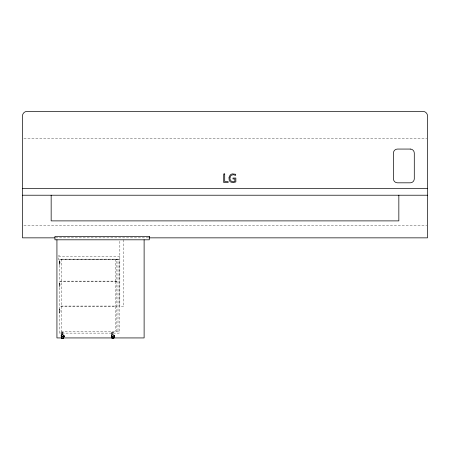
<?xml version="1.0" encoding="UTF-8"?>
<svg xmlns="http://www.w3.org/2000/svg" width="450" height="450" viewBox="0 0 450 450"><rect width="100%" height="100%" fill="white"/><g stroke="black" fill="none" stroke-linecap="round" stroke-linejoin="round"><path stroke-width="0.34" stroke-dasharray="2.25 1.69" d="M61.133 336.763L61.161 336.251M61.206 336.752L61.279 335.767M63.945 336.999L63.551 335.166M64.018 337.022L63.799 335.554M111.437 336.763L111.459 336.251M114.249 336.999C114.711 335.61 112.837 333.855 111.847 335.407M114.317 337.022C114.981 335.239 112.14 333.585 111.651 335.812M62.691 336.673L62.679 336.561M112.995 336.6L113.001 336.634M64.091 337.123C65.244 334.018 60.362 333.354 61.003 336.752M64.243 337.123C65.43 333.743 60.148 333.129 60.857 336.78M111.302 336.752C110.666 333.354 115.549 334.018 114.396 337.123M114.547 337.123C115.729 333.743 110.453 333.129 111.156 336.78M63.045 336.938L62.617 335.953L62.128 336.938M111.532 336.268L111.583 335.767M113.349 336.938L112.854 335.953L112.466 337.016M112.787 336.6L113.062 336.572L112.793 336.707M63.011 337.016C63.624 335.739 61.549 335.734 62.162 337.016M111.578 336.043C111.724 334.609 113.782 334.356 114.131 335.812M113.316 337.016L112.922 335.953L112.433 336.938M61.346 335.812L62.123 334.783L62.876 334.716L63.501 335.239M61.549 335.407L62.499 334.783L63.203 334.969M111.797 333.124L111.797 334.592L112.185 334.277M62.364 333.124L62.803 332.736M112.669 333.124L113.108 332.736M23.906 138.189L426.797 138.189M23.906 225.169L426.797 225.169M55.547 237.853L148.359 237.853M58.365 255.538L59.625 255.538M119.846 256.174L58.517 256.174L58.517 259.543L119.846 259.543M61.329 259.132L118.007 259.132L118.007 331.442M118.007 259.161L119.166 259.161L119.166 333.124L59.597 333.124L59.597 331.442L119.166 331.397M59.31 261.776L60.008 261.776L60.008 263.503L59.31 263.503M59.816 263.599L59.546 261.737M59.31 283.899L60.008 283.899L60.008 285.632L59.31 285.632M59.31 310.027L60.008 310.027L60.008 311.76L59.31 311.76M61.492 333.422L62.224 333.422M111.797 333.422L112.522 333.422M61.774 334.592L61.492 333.124M111.797 334.592L112.078 334.592M61.003 336.144L64.17 336.144M111.302 336.144L114.474 336.144M111.651 333.124L111.212 332.736M61.346 333.124L60.907 332.736M63.827 335.812C63.197 333.771 60.649 335.301 61.228 336.999M62.691 336.6L62.494 336.848L62.764 336.572M114.317 336.251L114.345 336.763M114.272 336.752C114.789 333.934 110.711 334.401 111.459 337.022M64.018 336.251L64.041 336.763M63.968 336.752C64.485 333.934 60.407 334.401 61.161 337.022M123.615 239.805L123.615 306.765L119.846 306.765L119.846 239.805M116.865 331.442L116.865 306.478L59.816 306.478L59.816 331.442M115.324 259.222L115.324 281.126M115.324 281.548L115.324 306.056M115.324 306.478L115.324 331.442M112.522 333.124L112.522 334.147M62.218 333.124L62.224 334.147M61.358 259.132L61.358 331.442M116.865 259.222L59.816 259.222L59.816 281.126L116.865 281.126L116.865 259.222M59.67 260.786L59.31 260.786L59.31 264.651L59.67 264.651L59.67 260.786M116.865 281.548L59.816 281.548L59.816 306.056L116.865 306.056L116.865 281.548M59.67 282.915L59.31 282.915L59.31 286.779L59.67 286.779L59.67 282.915M59.67 309.043L59.31 309.043L59.31 312.907L59.67 312.907L59.67 309.043M63.315 332.736L60.401 332.933L63.315 332.736M113.614 332.736L110.7 332.933L113.614 332.736"/><path stroke-width="0.67" d="M63.742 337.669L62.499 338.49L61.549 337.866M63.799 337.719L62.494 338.591L61.492 337.928M114.041 337.669L113.164 338.456L112.123 338.181M114.103 337.719L112.798 338.591L111.847 337.866M63.624 337.866L62.674 338.49L61.436 337.669M63.681 337.928L62.679 338.591L61.374 337.719M113.929 337.866L112.978 338.49L111.735 337.669M113.985 337.928L112.984 338.591L111.673 337.719M22.5 188.438L427.5 188.438M22.5 195.216L427.5 195.216M54.844 237.853L22.5 237.853L22.5 115.937A4.522 4.522 0 0 1 27.023 111.409L422.978 111.409A4.522 4.522 0 0 1 427.5 115.937L427.5 237.853L149.062 237.853M398.841 195.216L398.841 220.888L51.159 220.888L51.159 195.216M144.118 239.805L144.118 337.933L56.931 337.933L56.931 239.805M230.006 177.519C229.208 180.321 232.29 182.869 234.855 181.35L234.855 178.954L232.982 178.954L232.982 178.042L235.856 178.042L235.856 181.924L232.993 182.655L230.636 181.991A3.864 3.864 0 0 1 229.179 180.101L228.977 177.396L230.153 175.078A4.151 4.151 0 0 1 232.414 173.886L235.688 174.263L235.688 175.371L233.224 174.713L231.362 175.269A3.285 3.285 0 0 0 230.175 176.844L230.006 177.519M410.248 149.062L397.474 149.062A4.044 4.044 0 0 0 393.429 153.107L393.429 178.774A4.044 4.044 0 0 0 397.474 182.818L410.248 182.818A4.044 4.044 0 0 0 414.287 178.774L414.287 153.107A4.044 4.044 0 0 0 410.248 149.062M224.708 173.947L223.706 173.947L223.706 182.509L228.144 182.509L228.144 181.603L224.708 181.603L224.708 173.947M149.293 236.419L54.956 236.419L54.956 239.805L149.293 239.805L149.293 236.419"/></g></svg>
